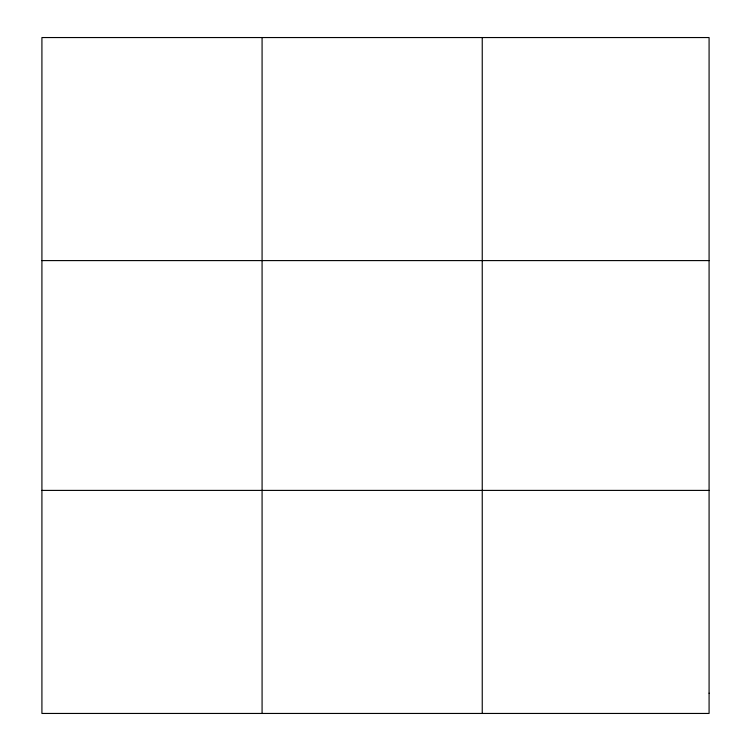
<?xml version="1.0" encoding="UTF-8"?>
<svg xmlns="http://www.w3.org/2000/svg" width="751" height="751" viewBox="0 0 751 751"><rect width="100%" height="100%" fill="white"/><g stroke="black" fill="none" stroke-linecap="round" stroke-linejoin="round"><path stroke-width="1.13" d="M262.08 37.55L262.08 713.45M482.245 37.55L482.245 713.45M41.915 260.597L709.085 260.597M41.915 490.403L709.085 490.403M709.085 693.173L709.085 713.45L41.915 713.45L41.915 37.55L709.085 37.55L709.085 693.173"/></g></svg>
